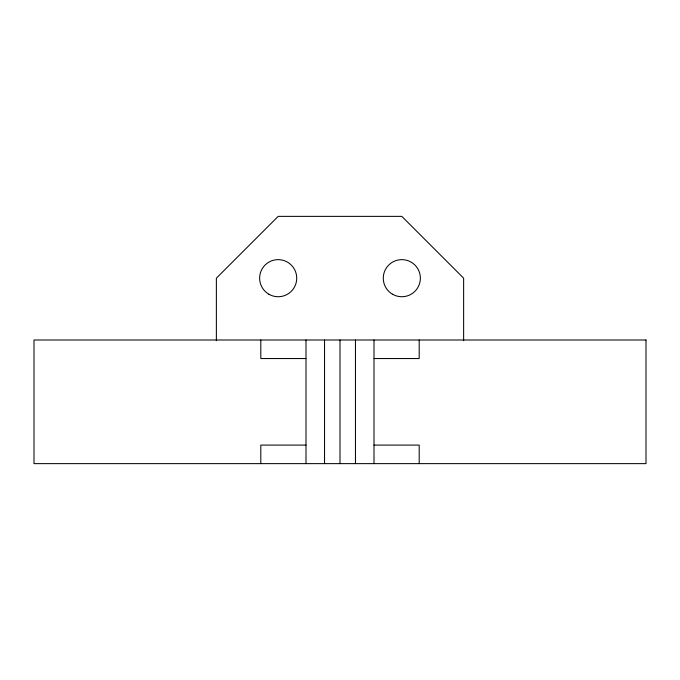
<?xml version="1.0" encoding="UTF-8"?>
<svg xmlns="http://www.w3.org/2000/svg" width="680" height="680" viewBox="0 0 680 680"><rect width="100%" height="100%" fill="white"/><g stroke="black" fill="none" stroke-linecap="round" stroke-linejoin="round"><path stroke-width="1.02" d="M306 358.547L260.805 358.547L260.805 340M374 358.547L419.195 358.547L419.195 340M306 445.094L260.805 445.094L260.805 463.633M374 445.094L419.195 445.094L419.195 463.633M463.633 340.705L463.633 278.179L401.82 216.368L278.179 216.368L216.368 278.179L216.368 340.705M374 340L374 463.633M355.453 340L355.453 463.633M340 340L340 463.633M324.547 340L324.547 463.633M306 340L306 463.633M646 340L34 340L34 463.633L646 463.633L646 340M268.906 294.245A18.547 18.547 0 0 0 296.726 278.179A18.547 18.547 0 0 0 268.906 262.123A18.547 18.547 0 0 0 268.906 294.245M392.547 294.245A18.547 18.547 0 0 0 420.368 278.179A18.547 18.547 0 0 0 392.547 262.123A18.547 18.547 0 0 0 392.547 294.245"/></g></svg>
